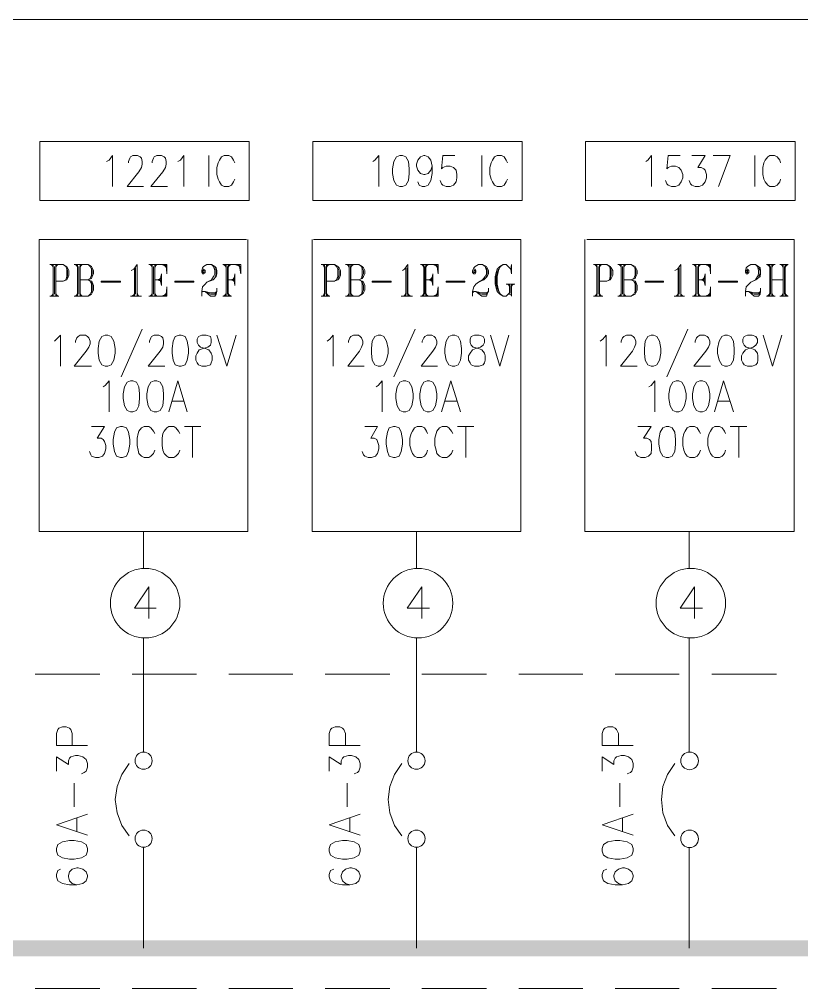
# Model space of a CAD drawing. Header units: inches. Extents: x 0.9 to 46, y 0.8 to 32.4.
# Drawn here: x 32.441 to 34.414, y 10.31 to 12.755 of the extents above; entities that cross this region are included whole.
import ezdxf

# ---------------------------------------------------------------- set-up
doc = ezdxf.new("R2010")
doc.units = ezdxf.units.IN
doc.header["$MEASUREMENT"] = 0
doc.layers.add('PDF_Geometry', color=7, linetype='Continuous')
doc.layers.add('PDF_Solid Fills', color=7, linetype='Continuous')

msp = doc.modelspace()

# ---------------------------------------------------------------- linework, layer by layer
at = {"layer": 'PDF_Geometry', "color": 8, "lineweight": 20, "true_color": 0x808080}
msp.add_lwpolyline([(41.7374, 12.7548), (2.7, 12.7548)], dxfattribs=at)
at = {"layer": 'PDF_Geometry', "lineweight": 9}
for points in [[(32.4928, 12.4464), (33.0211, 12.4464), (33.0211, 12.2981), (32.4928, 12.2981)], [(33.181, 12.4464), (33.7093, 12.4464), (33.7093, 12.2981), (33.181, 12.2981)], [(33.8695, 12.4464), (34.3979, 12.4464), (34.3979, 12.2981), (33.8695, 12.2981)], [(33.4011, 12.4114), (33.3928, 12.4081), (33.3861, 12.3965), (33.3826, 12.3781), (33.3826, 12.3664), (33.3861, 12.3481), (33.3928, 12.3364), (33.4011, 12.3331), (33.4078, 12.3331), (33.4161, 12.3364), (33.4228, 12.3481), (33.4244, 12.3664), (33.4244, 12.3781), (33.4228, 12.3965), (33.4161, 12.4081), (33.4078, 12.4114)], [(32.7994, 12.0831), (32.7962, 12.0981), (32.7994, 12.1131)], [(32.9028, 12.1164), (32.9061, 12.1164), (32.9061, 12.1215), (32.9028, 12.1215)], [(32.9844, 12.0831), (32.9828, 12.0981), (32.9844, 12.1131)], [(33.4844, 12.0831), (33.4812, 12.0981), (33.4844, 12.1131)], [(33.5878, 12.1164), (33.5911, 12.1164), (33.5911, 12.1215), (33.5878, 12.1215)], [(34.171, 12.0831), (34.1678, 12.0981), (34.171, 12.1131)], [(34.2744, 12.1164), (34.2777, 12.1164), (34.2777, 12.1215), (34.2744, 12.1215)], [(32.696, 12.0915), (32.6478, 12.0915), (32.6478, 12.0948), (32.696, 12.0948)], [(32.8811, 12.0915), (32.8329, 12.0915), (32.8329, 12.0948), (32.8811, 12.0948)], [(33.3794, 12.0915), (33.3309, 12.0915), (33.3309, 12.0948), (33.3794, 12.0948)], [(33.5645, 12.0915), (33.5176, 12.0915), (33.5176, 12.0948), (33.5645, 12.0948)], [(34.066, 12.0915), (34.0195, 12.0915), (34.0195, 12.0948), (34.066, 12.0948)], [(34.2527, 12.0915), (34.2045, 12.0915), (34.2045, 12.0948), (34.2527, 12.0948)], [(32.6577, 11.9581), (32.6494, 11.9548), (32.6427, 11.9431), (32.6395, 11.9248), (32.6395, 11.9131), (32.6427, 11.8948), (32.6494, 11.8831), (32.6577, 11.8798), (32.6644, 11.8798), (32.6727, 11.8831), (32.6794, 11.8948), (32.6826, 11.9131), (32.6826, 11.9248), (32.6794, 11.9431), (32.6727, 11.9548), (32.6644, 11.9581)], [(32.8444, 11.9581), (32.8345, 11.9548), (32.8294, 11.9431), (32.8262, 11.9248), (32.8262, 11.9131), (32.8294, 11.8948), (32.8345, 11.8831), (32.8444, 11.8798), (32.8495, 11.8798), (32.8594, 11.8831), (32.8645, 11.8948), (32.8677, 11.9131), (32.8677, 11.9248), (32.8645, 11.9431), (32.8594, 11.9548), (32.8495, 11.9581)], [(32.9012, 11.9581), (32.8929, 11.9548), (32.8894, 11.9481), (32.8894, 11.9398), (32.8929, 11.9331), (32.8977, 11.9281), (32.9095, 11.9248), (32.9193, 11.9214), (32.9245, 11.9131), (32.9276, 11.9064), (32.9276, 11.8948), (32.9245, 11.8881), (32.9229, 11.8831), (32.9126, 11.8798), (32.9012, 11.8798), (32.8929, 11.8831), (32.8894, 11.8881), (32.8862, 11.8948), (32.8862, 11.9064), (32.8894, 11.9131), (32.8945, 11.9214), (32.9044, 11.9248), (32.9162, 11.9281), (32.9229, 11.9331), (32.9245, 11.9398), (32.9245, 11.9481), (32.9229, 11.9548), (32.9126, 11.9581)], [(33.3459, 11.9581), (33.3376, 11.9548), (33.3309, 11.9431), (33.3293, 11.9248), (33.3293, 11.9131), (33.3309, 11.8948), (33.3376, 11.8831), (33.3459, 11.8798), (33.3526, 11.8798), (33.3609, 11.8831), (33.3676, 11.8948), (33.3711, 11.9131), (33.3711, 11.9248), (33.3676, 11.9431), (33.3609, 11.9548), (33.3526, 11.9581)], [(33.5326, 11.9581), (33.5243, 11.9548), (33.5176, 11.9431), (33.5144, 11.9248), (33.5144, 11.9131), (33.5176, 11.8948), (33.5243, 11.8831), (33.5326, 11.8798), (33.5393, 11.8798), (33.5476, 11.8831), (33.5543, 11.8948), (33.5562, 11.9131), (33.5562, 11.9248), (33.5543, 11.9431), (33.5476, 11.9548), (33.5393, 11.9581)], [(33.5894, 11.9581), (33.5811, 11.9548), (33.5779, 11.9481), (33.5779, 11.9398), (33.5811, 11.9331), (33.5862, 11.9281), (33.5993, 11.9248), (33.6079, 11.9214), (33.6143, 11.9131), (33.6162, 11.9064), (33.6162, 11.8948), (33.6143, 11.8881), (33.6111, 11.8831), (33.6012, 11.8798), (33.5894, 11.8798), (33.5811, 11.8831), (33.5779, 11.8881), (33.5744, 11.8948), (33.5744, 11.9064), (33.5779, 11.9131), (33.5843, 11.9214), (33.5929, 11.9248), (33.6044, 11.9281), (33.6111, 11.9331), (33.6143, 11.9398), (33.6143, 11.9481), (33.6111, 11.9548), (33.6012, 11.9581)], [(34.0345, 11.9581), (34.0262, 11.9548), (34.0195, 11.9431), (34.0179, 11.9248), (34.0179, 11.9131), (34.0195, 11.8948), (34.0262, 11.8831), (34.0345, 11.8798), (34.0412, 11.8798), (34.0494, 11.8831), (34.0561, 11.8948), (34.0593, 11.9131), (34.0593, 11.9248), (34.0561, 11.9431), (34.0494, 11.9548), (34.0412, 11.9581)], [(34.2211, 11.9581), (34.2128, 11.9548), (34.2061, 11.9431), (34.2026, 11.9248), (34.2026, 11.9131), (34.2061, 11.8948), (34.2128, 11.8831), (34.2211, 11.8798), (34.2278, 11.8798), (34.2361, 11.8831), (34.2428, 11.8948), (34.2444, 11.9131), (34.2444, 11.9248), (34.2428, 11.9431), (34.2361, 11.9548), (34.2278, 11.9581)], [(34.2776, 11.9581), (34.2693, 11.9548), (34.2661, 11.9481), (34.2661, 11.9398), (34.2693, 11.9331), (34.2744, 11.9281), (34.2878, 11.9248), (34.2961, 11.9214), (34.3028, 11.9131), (34.3044, 11.9064), (34.3044, 11.8948), (34.3028, 11.8881), (34.2993, 11.8831), (34.2894, 11.8798), (34.2776, 11.8798), (34.2693, 11.8831), (34.2661, 11.8881), (34.2626, 11.8948), (34.2626, 11.9064), (34.2661, 11.9131), (34.2728, 11.9214), (34.2811, 11.9248), (34.2926, 11.9281), (34.2993, 11.9331), (34.3028, 11.9398), (34.3028, 11.9481), (34.2993, 11.9548), (34.2894, 11.9581)], [(32.7212, 11.8431), (32.7126, 11.8398), (32.7062, 11.8281), (32.7027, 11.8098), (32.7027, 11.7981), (32.7062, 11.7798), (32.7126, 11.7681), (32.7212, 11.7648), (32.7276, 11.7648), (32.7362, 11.7681), (32.7426, 11.7798), (32.7445, 11.7981), (32.7445, 11.8098), (32.7426, 11.8281), (32.7362, 11.8398), (32.7276, 11.8431)], [(32.7812, 11.8431), (32.7726, 11.8398), (32.7662, 11.8281), (32.7627, 11.8098), (32.7627, 11.7981), (32.7662, 11.7798), (32.7726, 11.7681), (32.7812, 11.7648), (32.7876, 11.7648), (32.7962, 11.7681), (32.8026, 11.7798), (32.8045, 11.7981), (32.8045, 11.8098), (32.8026, 11.8281), (32.7962, 11.8398), (32.7876, 11.8431)], [(33.4094, 11.8431), (33.4011, 11.8398), (33.3944, 11.8281), (33.3909, 11.8098), (33.3909, 11.7981), (33.3944, 11.7798), (33.4011, 11.7681), (33.4094, 11.7648), (33.4161, 11.7648), (33.4244, 11.7681), (33.4311, 11.7798), (33.4343, 11.7981), (33.4343, 11.8098), (33.4311, 11.8281), (33.4244, 11.8398), (33.4161, 11.8431)], [(33.4694, 11.8431), (33.4611, 11.8398), (33.4544, 11.8281), (33.4509, 11.8098), (33.4509, 11.7981), (33.4544, 11.7798), (33.4611, 11.7681), (33.4694, 11.7648), (33.4761, 11.7648), (33.4844, 11.7681), (33.4911, 11.7798), (33.4943, 11.7981), (33.4943, 11.8098), (33.4911, 11.8281), (33.4844, 11.8398), (33.4761, 11.8431)], [(34.0976, 11.8431), (34.0893, 11.8398), (34.0826, 11.8281), (34.0794, 11.8098), (34.0794, 11.7981), (34.0826, 11.7798), (34.0893, 11.7681), (34.0976, 11.7648), (34.1043, 11.7648), (34.1126, 11.7681), (34.1193, 11.7798), (34.1228, 11.7981), (34.1228, 11.8098), (34.1193, 11.8281), (34.1126, 11.8398), (34.1043, 11.8431)], [(34.1576, 11.8431), (34.1493, 11.8398), (34.1426, 11.8281), (34.1394, 11.8098), (34.1394, 11.7981), (34.1426, 11.7798), (34.1493, 11.7681), (34.1576, 11.7648), (34.1643, 11.7648), (34.1726, 11.7681), (34.1793, 11.7798), (34.1828, 11.7981), (34.1828, 11.8098), (34.1793, 11.8281), (34.1726, 11.8398), (34.1643, 11.8431)], [(32.696, 11.7281), (32.6861, 11.7248), (32.681, 11.7131), (32.6778, 11.6948), (32.6778, 11.6831), (32.681, 11.6648), (32.6861, 11.6531), (32.696, 11.6498), (32.7011, 11.6498), (32.711, 11.6531), (32.7161, 11.6648), (32.7193, 11.6831), (32.7193, 11.6948), (32.7161, 11.7131), (32.711, 11.7248), (32.7011, 11.7281)], [(33.3845, 11.7281), (33.3743, 11.7248), (33.3695, 11.7131), (33.366, 11.6948), (33.366, 11.6831), (33.3695, 11.6648), (33.3743, 11.6531), (33.3845, 11.6498), (33.3893, 11.6498), (33.3995, 11.6531), (33.4043, 11.6648), (33.4078, 11.6831), (33.4078, 11.6948), (33.4043, 11.7131), (33.3995, 11.7248), (33.3893, 11.7281)], [(34.0727, 11.7281), (34.0644, 11.7248), (34.0577, 11.7131), (34.0542, 11.6948), (34.0542, 11.6831), (34.0577, 11.6648), (34.0644, 11.6531), (34.0727, 11.6498), (34.0794, 11.6498), (34.0877, 11.6531), (34.0944, 11.6648), (34.096, 11.6831), (34.096, 11.6948), (34.0944, 11.7131), (34.0877, 11.7248), (34.0794, 11.7281)], [(32.5346, 10.6565), (32.5378, 10.6465), (32.5496, 10.6398), (32.5677, 10.6365), (32.5796, 10.6365), (32.5977, 10.6398), (32.6095, 10.6465), (32.6127, 10.6565), (32.6127, 10.6631), (32.6095, 10.6731), (32.5977, 10.6798), (32.5796, 10.6831), (32.5677, 10.6831), (32.5496, 10.6798), (32.5378, 10.6731), (32.5346, 10.6631)], [(33.2228, 10.6565), (33.226, 10.6465), (33.2378, 10.6398), (33.256, 10.6365), (33.2678, 10.6365), (33.2859, 10.6398), (33.2977, 10.6465), (33.3009, 10.6565), (33.3009, 10.6631), (33.2977, 10.6731), (33.2859, 10.6798), (33.2678, 10.6831), (33.256, 10.6831), (33.2378, 10.6798), (33.226, 10.6731), (33.2228, 10.6631)], [(33.911, 10.6565), (33.9145, 10.6465), (33.926, 10.6398), (33.9445, 10.6365), (33.956, 10.6365), (33.9745, 10.6398), (33.986, 10.6465), (33.9895, 10.6565), (33.9895, 10.6631), (33.986, 10.6731), (33.9745, 10.6798), (33.956, 10.6831), (33.9445, 10.6831), (33.926, 10.6798), (33.9145, 10.6731), (33.911, 10.6631)]]:
    msp.add_lwpolyline(points, close=True, dxfattribs=at)
for points in [[(32.6612, 12.3965), (32.6676, 12.3998), (32.6759, 12.4114), (32.6759, 12.3331)], [(32.7161, 12.3931), (32.7161, 12.3965), (32.7193, 12.4048), (32.7212, 12.4081), (32.7276, 12.4114), (32.7394, 12.4114), (32.7461, 12.4081), (32.7493, 12.4048), (32.7512, 12.3965), (32.7512, 12.3898), (32.7493, 12.3815), (32.7426, 12.3698), (32.7126, 12.3331), (32.7544, 12.3331)], [(32.7761, 12.3931), (32.7761, 12.3965), (32.7793, 12.4048), (32.7812, 12.4081), (32.7876, 12.4114), (32.7994, 12.4114), (32.8061, 12.4081), (32.8093, 12.4048), (32.8112, 12.3965), (32.8112, 12.3898), (32.8093, 12.3815), (32.8026, 12.3698), (32.7726, 12.3331), (32.8144, 12.3331)], [(32.8412, 12.3965), (32.8479, 12.3998), (32.8562, 12.4114), (32.8562, 12.3331)], [(32.9193, 12.4114), (32.9193, 12.3331)], [(32.9844, 12.3931), (32.9809, 12.3998), (32.9761, 12.4081), (32.9694, 12.4114), (32.9576, 12.4114), (32.9509, 12.4081), (32.9461, 12.3998), (32.9426, 12.3931), (32.9394, 12.3815), (32.9394, 12.3631), (32.9426, 12.3514), (32.9461, 12.3448), (32.9509, 12.3364), (32.9576, 12.3331), (32.9694, 12.3331), (32.9761, 12.3364), (32.9809, 12.3448), (32.9844, 12.3514)], [(33.3328, 12.3965), (33.3376, 12.3998), (33.3478, 12.4114), (33.3478, 12.3331)], [(33.4828, 12.3848), (33.4793, 12.3748), (33.4726, 12.3664), (33.4643, 12.3631), (33.4611, 12.3631), (33.4528, 12.3664), (33.4461, 12.3748), (33.4426, 12.3848), (33.4426, 12.3898), (33.4461, 12.3998), (33.4528, 12.4081), (33.4611, 12.4114), (33.4643, 12.4114), (33.4726, 12.4081), (33.4793, 12.3998), (33.4828, 12.3848), (33.4828, 12.3664), (33.4793, 12.3481), (33.4726, 12.3364), (33.4643, 12.3331), (33.4576, 12.3331), (33.4493, 12.3364), (33.4461, 12.3448)], [(33.5393, 12.4114), (33.5093, 12.4114), (33.5061, 12.3781), (33.5093, 12.3815), (33.5176, 12.3848), (33.5278, 12.3848), (33.5361, 12.3815), (33.5428, 12.3748), (33.5444, 12.3631), (33.5444, 12.3548), (33.5428, 12.3448), (33.5361, 12.3364), (33.5278, 12.3331), (33.5176, 12.3331), (33.5093, 12.3364), (33.5061, 12.3398), (33.5026, 12.3481)], [(33.6079, 12.4114), (33.6079, 12.3331)], [(33.6726, 12.3931), (33.6695, 12.3998), (33.6643, 12.4081), (33.6576, 12.4114), (33.6462, 12.4114), (33.6395, 12.4081), (33.6344, 12.3998), (33.6312, 12.3931), (33.6277, 12.3815), (33.6277, 12.3631), (33.6312, 12.3514), (33.6344, 12.3448), (33.6395, 12.3364), (33.6462, 12.3331), (33.6576, 12.3331), (33.6643, 12.3364), (33.6695, 12.3448), (33.6726, 12.3514)], [(34.0211, 12.3965), (34.0262, 12.3998), (34.036, 12.4114), (34.036, 12.3331)], [(34.1078, 12.4114), (34.0778, 12.4114), (34.0743, 12.3781), (34.0778, 12.3815), (34.0861, 12.3848), (34.096, 12.3848), (34.1043, 12.3815), (34.111, 12.3748), (34.1145, 12.3631), (34.1145, 12.3548), (34.111, 12.3448), (34.1043, 12.3364), (34.096, 12.3331), (34.0861, 12.3331), (34.0778, 12.3364), (34.0743, 12.3398), (34.0711, 12.3481)], [(34.1378, 12.4114), (34.171, 12.4114), (34.1528, 12.3815), (34.1611, 12.3815), (34.1678, 12.3781), (34.171, 12.3748), (34.1745, 12.3631), (34.1745, 12.3548), (34.171, 12.3448), (34.1643, 12.3364), (34.156, 12.3331), (34.1461, 12.3331), (34.1378, 12.3364), (34.1343, 12.3398), (34.1311, 12.3481)], [(34.2045, 12.3331), (34.2345, 12.4114), (34.1911, 12.4114)], [(34.2961, 12.4114), (34.2961, 12.3331)], [(34.3612, 12.3931), (34.3593, 12.3998), (34.3526, 12.4081), (34.3462, 12.4114), (34.3344, 12.4114), (34.3293, 12.4081), (34.3226, 12.3998), (34.3194, 12.3931), (34.3162, 12.3815), (34.3162, 12.3631), (34.3194, 12.3514), (34.3226, 12.3448), (34.3293, 12.3364), (34.3344, 12.3331), (34.3462, 12.3331), (34.3526, 12.3364), (34.3593, 12.3448), (34.3612, 12.3514)], [(33.0144, 12.1998), (32.4912, 12.1998), (32.4912, 11.4631), (33.0176, 11.4631), (33.0176, 12.1998)], [(33.1794, 12.1998), (33.1794, 11.4631), (33.7061, 11.4631), (33.7061, 12.1998), (33.1829, 12.1998)], [(33.8676, 12.1998), (33.8676, 11.4631), (34.3959, 11.4631), (34.3959, 12.1998), (33.8727, 12.1998)], [(32.5177, 12.1365), (32.5512, 12.1365), (32.561, 12.1314), (32.5626, 12.1281), (32.5662, 12.1215), (32.5662, 12.1098), (32.5626, 12.1015), (32.561, 12.0981), (32.5512, 12.0948), (32.5327, 12.0948)], [(32.5212, 12.1365), (32.526, 12.1314)], [(32.5244, 12.1365), (32.526, 12.1281)], [(32.526, 12.1365), (32.526, 12.0564)], [(32.5295, 12.1314), (32.5295, 12.0614)], [(32.5327, 12.1365), (32.5327, 12.0564)], [(32.5346, 12.1365), (32.5327, 12.1281)], [(32.5378, 12.1365), (32.5327, 12.1314)], [(32.5512, 12.1365), (32.5579, 12.1314), (32.561, 12.1248), (32.561, 12.1065), (32.5579, 12.0981), (32.5512, 12.0948)], [(32.561, 12.1281), (32.5626, 12.1215), (32.5626, 12.1098), (32.561, 12.1015)], [(32.5796, 12.1365), (32.6143, 12.1365), (32.6226, 12.1314), (32.6245, 12.1281), (32.6277, 12.1215), (32.6277, 12.1131), (32.6245, 12.1065), (32.6226, 12.1015), (32.6143, 12.0981), (32.6226, 12.0948), (32.6245, 12.0915), (32.6277, 12.0831), (32.6277, 12.0715), (32.6245, 12.0648), (32.6226, 12.0614), (32.6143, 12.0564), (32.5796, 12.0564)], [(32.5827, 12.1365), (32.5878, 12.1314)], [(32.5859, 12.1365), (32.5878, 12.1281)], [(32.5878, 12.1365), (32.5878, 12.0564)], [(32.591, 12.1314), (32.591, 12.0614)], [(32.5945, 12.1365), (32.5945, 12.0564)], [(32.6143, 12.1365), (32.6194, 12.1314), (32.6226, 12.1248), (32.6226, 12.1098), (32.6194, 12.1015), (32.6143, 12.0981), (32.5945, 12.0981)], [(32.5961, 12.1365), (32.5945, 12.1281)], [(32.5993, 12.1365), (32.5945, 12.1314)], [(32.6226, 12.1281), (32.6245, 12.1215), (32.6245, 12.1131), (32.6226, 12.1065)], [(32.7378, 12.0564), (32.7378, 12.1365), (32.7295, 12.1248), (32.7228, 12.1215)], [(32.7311, 12.1281), (32.7311, 12.0564)], [(32.7343, 12.1281), (32.7343, 12.0614)], [(32.7678, 12.1365), (32.8128, 12.1365), (32.8128, 12.1131), (32.8112, 12.1365)], [(32.771, 12.1365), (32.7761, 12.1314)], [(32.7745, 12.1365), (32.7761, 12.1281)], [(32.7761, 12.1365), (32.7761, 12.0564)], [(32.7793, 12.1314), (32.7793, 12.0614)], [(32.7828, 12.1365), (32.7828, 12.0564)], [(32.786, 12.1365), (32.7828, 12.1281)], [(32.7876, 12.1365), (32.7828, 12.1314)], [(32.7994, 12.1365), (32.8128, 12.1314)], [(32.8045, 12.1365), (32.8128, 12.1281)], [(32.8077, 12.1365), (32.8128, 12.1248)], [(32.9028, 12.1248), (32.9059, 12.1248), (32.9095, 12.1215), (32.9095, 12.1164), (32.9059, 12.1131), (32.9028, 12.1131), (32.9012, 12.1164), (32.9012, 12.1215), (32.9028, 12.1281), (32.9059, 12.1314), (32.9142, 12.1365), (32.926, 12.1365), (32.9343, 12.1314), (32.9379, 12.1281), (32.9394, 12.1215), (32.9394, 12.1131), (32.9379, 12.1065), (32.9296, 12.0981), (32.9142, 12.0915), (32.9095, 12.0865), (32.9028, 12.0798), (32.9012, 12.0681), (32.9012, 12.0564)], [(32.926, 12.1365), (32.9312, 12.1314), (32.9343, 12.1215), (32.9343, 12.1131), (32.9312, 12.1065), (32.926, 12.0981), (32.9142, 12.0915)], [(32.9343, 12.1281), (32.9379, 12.1215), (32.9379, 12.1131), (32.9343, 12.1065)], [(32.9544, 12.1365), (32.9994, 12.1365), (32.9994, 12.1131), (32.9959, 12.1365)], [(32.956, 12.1365), (32.9627, 12.1314)], [(32.9595, 12.1365), (32.9627, 12.1281)], [(32.9627, 12.1365), (32.9627, 12.0564)], [(32.9659, 12.1314), (32.9659, 12.0614)], [(32.9678, 12.1365), (32.9678, 12.0564)], [(32.971, 12.1365), (32.9678, 12.1281)], [(32.9745, 12.1365), (32.9678, 12.1314)], [(32.9844, 12.1365), (32.9994, 12.1314)], [(32.9911, 12.1365), (32.9994, 12.1281)], [(32.9927, 12.1365), (32.9994, 12.1248)], [(33.2027, 12.1365), (33.2362, 12.1365), (33.2445, 12.1314), (33.2477, 12.1281), (33.2512, 12.1215), (33.2512, 12.1098), (33.2477, 12.1015), (33.2445, 12.0981), (33.2362, 12.0948), (33.2161, 12.0948)], [(33.2062, 12.1365), (33.211, 12.1314)], [(33.2078, 12.1365), (33.211, 12.1281)], [(33.211, 12.1365), (33.211, 12.0564)], [(33.2145, 12.1314), (33.2145, 12.0614)], [(33.2161, 12.1365), (33.2161, 12.0564)], [(33.2193, 12.1365), (33.2161, 12.1281)], [(33.2228, 12.1365), (33.2161, 12.1314)], [(33.2362, 12.1365), (33.241, 12.1314), (33.2445, 12.1248), (33.2445, 12.1065), (33.241, 12.0981), (33.2362, 12.0948)], [(33.2445, 12.1281), (33.2477, 12.1215), (33.2477, 12.1098), (33.2445, 12.1015)], [(33.2642, 12.1365), (33.2977, 12.1365), (33.306, 12.1314), (33.3092, 12.1281), (33.3127, 12.1215), (33.3127, 12.1131), (33.3092, 12.1065), (33.306, 12.1015), (33.2977, 12.0981), (33.306, 12.0948), (33.3092, 12.0915), (33.3127, 12.0831), (33.3127, 12.0715), (33.3092, 12.0648), (33.306, 12.0614), (33.2977, 12.0564), (33.2642, 12.0564)], [(33.2678, 12.1365), (33.2729, 12.1314)], [(33.2694, 12.1365), (33.2729, 12.1281)], [(33.2729, 12.1365), (33.2729, 12.0564)], [(33.2761, 12.1314), (33.2761, 12.0614)], [(33.2776, 12.1365), (33.2776, 12.0564)], [(33.2977, 12.1365), (33.3045, 12.1314), (33.306, 12.1248), (33.306, 12.1098), (33.3045, 12.1015), (33.2977, 12.0981), (33.2776, 12.0981)], [(33.2812, 12.1365), (33.2776, 12.1281)], [(33.2843, 12.1365), (33.2776, 12.1314)], [(33.306, 12.1281), (33.3092, 12.1215), (33.3092, 12.1131), (33.306, 12.1065)], [(33.4209, 12.0564), (33.4209, 12.1365), (33.4126, 12.1248), (33.4078, 12.1215)], [(33.4161, 12.1281), (33.4161, 12.0564)], [(33.4193, 12.1281), (33.4193, 12.0614)], [(33.4528, 12.1365), (33.4978, 12.1365), (33.4978, 12.1131), (33.4943, 12.1365)], [(33.456, 12.1365), (33.4611, 12.1314)], [(33.4576, 12.1365), (33.4611, 12.1281)], [(33.4611, 12.1365), (33.4611, 12.0564)], [(33.4643, 12.1314), (33.4643, 12.0614)], [(33.4662, 12.1365), (33.4662, 12.0564)], [(33.4694, 12.1365), (33.4662, 12.1281)], [(33.4726, 12.1365), (33.4662, 12.1314)], [(33.4844, 12.1365), (33.4978, 12.1314)], [(33.4895, 12.1365), (33.4978, 12.1281)], [(33.4927, 12.1365), (33.4978, 12.1248)], [(33.5878, 12.1248), (33.591, 12.1248), (33.5929, 12.1215), (33.5929, 12.1164), (33.591, 12.1131), (33.5878, 12.1131), (33.5843, 12.1164), (33.5843, 12.1215), (33.5878, 12.1281), (33.591, 12.1314), (33.5993, 12.1365), (33.6095, 12.1365), (33.6194, 12.1314), (33.621, 12.1281), (33.6245, 12.1215), (33.6245, 12.1131), (33.621, 12.1065), (33.6127, 12.0981), (33.5993, 12.0915), (33.5929, 12.0865), (33.5878, 12.0798), (33.5843, 12.0681), (33.5843, 12.0564)], [(33.6095, 12.1365), (33.6162, 12.1314), (33.6194, 12.1215), (33.6194, 12.1131), (33.6162, 12.1065), (33.6095, 12.0981), (33.5993, 12.0915)], [(33.6194, 12.1281), (33.621, 12.1215), (33.621, 12.1131), (33.6194, 12.1065)], [(33.6809, 12.1248), (33.6829, 12.1365), (33.6829, 12.1131), (33.6809, 12.1248), (33.6742, 12.1314), (33.6695, 12.1365), (33.6612, 12.1365), (33.6529, 12.1314), (33.6462, 12.1248), (33.6442, 12.1164), (33.6411, 12.1065), (33.6411, 12.0865), (33.6442, 12.0764), (33.6462, 12.0681), (33.6529, 12.0614), (33.6612, 12.0564), (33.6695, 12.0564), (33.6742, 12.0614), (33.6809, 12.0614), (33.6829, 12.0564), (33.6829, 12.0865)], [(33.6612, 12.1365), (33.6545, 12.1314), (33.6494, 12.1215), (33.6462, 12.1065), (33.6462, 12.0865), (33.6494, 12.0715), (33.6545, 12.0614), (33.6612, 12.0564)], [(33.8893, 12.1365), (33.9228, 12.1365), (33.9311, 12.1314), (33.9343, 12.1281), (33.9378, 12.1215), (33.9378, 12.1098), (33.9343, 12.1015), (33.9311, 12.0981), (33.9228, 12.0948), (33.9043, 12.0948)], [(33.8928, 12.1365), (33.8976, 12.1314)], [(33.896, 12.1365), (33.8976, 12.1281)], [(33.8976, 12.1365), (33.8976, 12.0564)], [(33.9011, 12.1314), (33.9011, 12.0614)], [(33.9043, 12.1365), (33.9043, 12.0564)], [(33.9062, 12.1365), (33.9043, 12.1281)], [(33.9094, 12.1365), (33.9043, 12.1314)], [(33.9228, 12.1365), (33.9295, 12.1314), (33.9311, 12.1248), (33.9311, 12.1065), (33.9295, 12.0981), (33.9228, 12.0948)], [(33.9311, 12.1281), (33.9343, 12.1215), (33.9343, 12.1098), (33.9311, 12.1015)], [(33.9512, 12.1365), (33.9844, 12.1365), (33.9943, 12.1314), (33.9962, 12.1281), (33.9994, 12.1215), (33.9994, 12.1131), (33.9962, 12.1065), (33.9943, 12.1015), (33.9844, 12.0981), (33.9943, 12.0948), (33.9962, 12.0915), (33.9994, 12.0831), (33.9994, 12.0715), (33.9962, 12.0648), (33.9943, 12.0614), (33.9844, 12.0564), (33.9512, 12.0564)], [(33.9544, 12.1365), (33.9595, 12.1314)], [(33.9576, 12.1365), (33.9595, 12.1281)], [(33.9595, 12.1365), (33.9595, 12.0564)], [(33.9627, 12.1314), (33.9627, 12.0614)], [(33.9662, 12.1365), (33.9662, 12.0564)], [(33.9844, 12.1365), (33.9911, 12.1314), (33.9943, 12.1248), (33.9943, 12.1098), (33.9911, 12.1015), (33.9844, 12.0981), (33.9662, 12.0981)], [(33.9678, 12.1365), (33.9662, 12.1281)], [(33.971, 12.1365), (33.9662, 12.1314)], [(33.9943, 12.1281), (33.9962, 12.1215), (33.9962, 12.1131), (33.9943, 12.1065)], [(34.1094, 12.0564), (34.1094, 12.1365), (34.1011, 12.1248), (34.0944, 12.1215)], [(34.1027, 12.1281), (34.1027, 12.0564)], [(34.1059, 12.1281), (34.1059, 12.0614)], [(34.1394, 12.1365), (34.1844, 12.1365), (34.1844, 12.1131), (34.1828, 12.1365)], [(34.1426, 12.1365), (34.1477, 12.1314)], [(34.1461, 12.1365), (34.1477, 12.1281)], [(34.1477, 12.1365), (34.1477, 12.0564)], [(34.1509, 12.1314), (34.1509, 12.0614)], [(34.1544, 12.1365), (34.1544, 12.0564)], [(34.156, 12.1365), (34.1544, 12.1281)], [(34.1595, 12.1365), (34.1544, 12.1314)], [(34.171, 12.1365), (34.1844, 12.1314)], [(34.1761, 12.1365), (34.1844, 12.1281)], [(34.1793, 12.1365), (34.1844, 12.1248)], [(34.2744, 12.1248), (34.2776, 12.1248), (34.2811, 12.1215), (34.2811, 12.1164), (34.2776, 12.1131), (34.2744, 12.1131), (34.2728, 12.1164), (34.2728, 12.1215), (34.2744, 12.1281), (34.2776, 12.1314), (34.2862, 12.1365), (34.2977, 12.1365), (34.306, 12.1314), (34.3095, 12.1281), (34.3111, 12.1215), (34.3111, 12.1131), (34.3095, 12.1065), (34.2993, 12.0981), (34.2862, 12.0915), (34.2811, 12.0865), (34.2744, 12.0798), (34.2728, 12.0681), (34.2728, 12.0564)], [(34.2977, 12.1365), (34.3028, 12.1314), (34.306, 12.1215), (34.306, 12.1131), (34.3028, 12.1065), (34.2977, 12.0981), (34.2862, 12.0915)], [(34.306, 12.1281), (34.3095, 12.1215), (34.3095, 12.1131), (34.306, 12.1065)], [(34.3261, 12.1365), (34.3478, 12.1365)], [(34.3277, 12.1365), (34.3344, 12.1314)], [(34.3312, 12.1365), (34.3344, 12.1281)], [(34.3344, 12.1365), (34.3344, 12.0564)], [(34.336, 12.1314), (34.336, 12.0614)], [(34.3395, 12.1365), (34.3395, 12.0564)], [(34.3427, 12.1365), (34.3395, 12.1281)], [(34.3443, 12.1365), (34.3395, 12.1314)], [(34.3593, 12.1365), (34.3809, 12.1365)], [(34.3628, 12.1365), (34.3675, 12.1314)], [(34.3644, 12.1365), (34.3675, 12.1281)], [(34.3675, 12.1365), (34.3675, 12.0564)], [(34.3711, 12.1314), (34.3711, 12.0614)], [(34.3727, 12.1365), (34.3727, 12.0564)], [(34.3762, 12.1365), (34.3727, 12.1281)], [(34.3794, 12.1365), (34.3727, 12.1314)], [(32.7994, 12.1065), (32.7943, 12.0981), (32.7994, 12.0915)], [(32.9844, 12.1065), (32.9793, 12.0981), (32.9844, 12.0915)], [(33.4844, 12.1065), (33.4777, 12.0981), (33.4844, 12.0915)], [(33.6494, 12.1248), (33.6462, 12.1164), (33.6442, 12.1065), (33.6442, 12.0865), (33.6462, 12.0764), (33.6494, 12.0681)], [(34.171, 12.1065), (34.1643, 12.0981), (34.171, 12.0915)], [(32.6143, 12.0981), (32.6194, 12.0948), (32.6226, 12.0865), (32.6226, 12.0681), (32.6194, 12.0614), (32.6143, 12.0564)], [(32.6226, 12.0915), (32.6245, 12.0831), (32.6245, 12.0715), (32.6226, 12.0648)], [(32.7678, 12.0564), (32.8128, 12.0564), (32.8128, 12.0798), (32.8112, 12.0564)], [(32.7828, 12.0981), (32.7994, 12.0981)], [(32.7994, 12.1015), (32.7876, 12.0981), (32.7994, 12.0948)], [(32.9678, 12.0981), (32.9844, 12.0981)], [(32.9844, 12.1015), (32.9745, 12.0981), (32.9844, 12.0948)], [(33.2977, 12.0981), (33.3045, 12.0948), (33.306, 12.0865), (33.306, 12.0681), (33.3045, 12.0614), (33.2977, 12.0564)], [(33.306, 12.0915), (33.3092, 12.0831), (33.3092, 12.0715), (33.306, 12.0648)], [(33.4528, 12.0564), (33.4978, 12.0564), (33.4978, 12.0798), (33.4943, 12.0564)], [(33.4662, 12.0981), (33.4844, 12.0981)], [(33.4844, 12.1015), (33.4726, 12.0981), (33.4844, 12.0948)], [(33.6695, 12.0865), (33.6911, 12.0865)], [(33.6726, 12.0865), (33.6777, 12.0831)], [(33.6777, 12.0865), (33.6777, 12.0648), (33.6742, 12.0614)], [(33.6742, 12.0865), (33.6777, 12.0798)], [(33.6809, 12.0831), (33.6809, 12.0648)], [(33.686, 12.0865), (33.6829, 12.0798)], [(33.6892, 12.0865), (33.6829, 12.0831)], [(33.9844, 12.0981), (33.9911, 12.0948), (33.9943, 12.0865), (33.9943, 12.0681), (33.9911, 12.0614), (33.9844, 12.0564)], [(33.9943, 12.0915), (33.9962, 12.0831), (33.9962, 12.0715), (33.9943, 12.0648)], [(34.1394, 12.0564), (34.1844, 12.0564), (34.1844, 12.0798), (34.1828, 12.0564)], [(34.1544, 12.0981), (34.171, 12.0981)], [(34.171, 12.1015), (34.1595, 12.0981), (34.171, 12.0948)], [(34.3395, 12.0981), (34.3675, 12.0981)], [(32.5177, 12.0564), (32.5409, 12.0564)], [(32.526, 12.0614), (32.5212, 12.0564)], [(32.526, 12.0648), (32.5244, 12.0564)], [(32.5327, 12.0648), (32.5346, 12.0564)], [(32.5327, 12.0614), (32.5378, 12.0564)], [(32.5878, 12.0614), (32.5827, 12.0564)], [(32.5878, 12.0648), (32.5859, 12.0564)], [(32.5945, 12.0648), (32.5961, 12.0564)], [(32.5945, 12.0614), (32.5993, 12.0564)], [(32.7212, 12.0564), (32.7493, 12.0564)], [(32.7311, 12.0614), (32.726, 12.0564)], [(32.7311, 12.0648), (32.7295, 12.0564)], [(32.7378, 12.0648), (32.741, 12.0564)], [(32.7378, 12.0614), (32.7426, 12.0564)], [(32.7761, 12.0614), (32.771, 12.0564)], [(32.7761, 12.0648), (32.7745, 12.0564)], [(32.7828, 12.0648), (32.786, 12.0564)], [(32.7828, 12.0614), (32.7876, 12.0564)], [(32.7994, 12.0564), (32.8128, 12.0614)], [(32.8045, 12.0564), (32.8128, 12.0648)], [(32.8077, 12.0564), (32.8128, 12.0681)], [(32.9012, 12.0648), (32.9028, 12.0681), (32.9095, 12.0681), (32.9229, 12.0648), (32.9343, 12.0648), (32.9394, 12.0681)], [(32.9394, 12.0764), (32.9394, 12.0681), (32.9379, 12.0614), (32.9343, 12.0564), (32.9229, 12.0564), (32.9095, 12.0681), (32.9229, 12.0614), (32.9343, 12.0614), (32.9379, 12.0648)], [(32.9544, 12.0564), (32.9761, 12.0564)], [(32.9627, 12.0614), (32.956, 12.0564)], [(32.9627, 12.0648), (32.9595, 12.0564)], [(32.9678, 12.0648), (32.971, 12.0564)], [(32.9678, 12.0614), (32.9745, 12.0564)], [(33.2027, 12.0564), (33.2244, 12.0564)], [(33.211, 12.0614), (33.2062, 12.0564)], [(33.211, 12.0648), (33.2078, 12.0564)], [(33.2161, 12.0648), (33.2193, 12.0564)], [(33.2161, 12.0614), (33.2228, 12.0564)], [(33.2729, 12.0614), (33.2678, 12.0564)], [(33.2729, 12.0648), (33.2694, 12.0564)], [(33.2776, 12.0648), (33.2812, 12.0564)], [(33.2776, 12.0614), (33.2843, 12.0564)], [(33.4043, 12.0564), (33.4327, 12.0564)], [(33.4161, 12.0614), (33.411, 12.0564)], [(33.4161, 12.0648), (33.4126, 12.0564)], [(33.4209, 12.0648), (33.4244, 12.0564)], [(33.4209, 12.0614), (33.4276, 12.0564)], [(33.4611, 12.0614), (33.456, 12.0564)], [(33.4611, 12.0648), (33.4576, 12.0564)], [(33.4662, 12.0648), (33.4694, 12.0564)], [(33.4662, 12.0614), (33.4726, 12.0564)], [(33.4844, 12.0564), (33.4978, 12.0614)], [(33.4895, 12.0564), (33.4978, 12.0648)], [(33.4927, 12.0564), (33.4978, 12.0681)], [(33.5843, 12.0648), (33.5878, 12.0681), (33.5929, 12.0681), (33.6079, 12.0648), (33.6194, 12.0648), (33.6245, 12.0681)], [(33.6245, 12.0764), (33.6245, 12.0681), (33.621, 12.0614), (33.6194, 12.0564), (33.6079, 12.0564), (33.5929, 12.0681), (33.6079, 12.0614), (33.6194, 12.0614), (33.621, 12.0648)], [(33.8893, 12.0564), (33.9126, 12.0564)], [(33.8976, 12.0614), (33.8928, 12.0564)], [(33.8976, 12.0648), (33.896, 12.0564)], [(33.9043, 12.0648), (33.9062, 12.0564)], [(33.9043, 12.0614), (33.9094, 12.0564)], [(33.9595, 12.0614), (33.9544, 12.0564)], [(33.9595, 12.0648), (33.9576, 12.0564)], [(33.9662, 12.0648), (33.9678, 12.0564)], [(33.9662, 12.0614), (33.971, 12.0564)], [(34.0928, 12.0564), (34.1193, 12.0564)], [(34.1027, 12.0614), (34.0976, 12.0564)], [(34.1027, 12.0648), (34.1011, 12.0564)], [(34.1094, 12.0648), (34.111, 12.0564)], [(34.1094, 12.0614), (34.1145, 12.0564)], [(34.1477, 12.0614), (34.1426, 12.0564)], [(34.1477, 12.0648), (34.1461, 12.0564)], [(34.1544, 12.0648), (34.156, 12.0564)], [(34.1544, 12.0614), (34.1595, 12.0564)], [(34.171, 12.0564), (34.1844, 12.0614)], [(34.1761, 12.0564), (34.1844, 12.0648)], [(34.1793, 12.0564), (34.1844, 12.0681)], [(34.2728, 12.0648), (34.2744, 12.0681), (34.2811, 12.0681), (34.2945, 12.0648), (34.306, 12.0648), (34.3111, 12.0681)], [(34.3111, 12.0764), (34.3111, 12.0681), (34.3095, 12.0614), (34.306, 12.0564), (34.2945, 12.0564), (34.2811, 12.0681), (34.2945, 12.0614), (34.306, 12.0614), (34.3095, 12.0648)], [(34.3261, 12.0564), (34.3478, 12.0564)], [(34.3344, 12.0614), (34.3277, 12.0564)], [(34.3344, 12.0648), (34.3312, 12.0564)], [(34.3395, 12.0648), (34.3427, 12.0564)], [(34.3395, 12.0614), (34.3443, 12.0564)], [(34.3593, 12.0564), (34.3809, 12.0564)], [(34.3675, 12.0614), (34.3628, 12.0564)], [(34.3675, 12.0648), (34.3644, 12.0564)], [(34.3727, 12.0648), (34.3762, 12.0564)], [(34.3727, 12.0614), (34.3794, 12.0564)], [(32.5295, 11.9431), (32.5346, 11.9481), (32.5445, 11.9581), (32.5445, 11.8798)], [(32.5827, 11.9398), (32.5827, 11.9431), (32.5859, 11.9515), (32.5894, 11.9548), (32.5945, 11.9581), (32.6076, 11.9581), (32.6127, 11.9548), (32.6159, 11.9515), (32.6194, 11.9431), (32.6194, 11.9364), (32.6159, 11.9281), (32.6095, 11.9181), (32.5796, 11.8798), (32.6226, 11.8798)], [(32.7512, 11.9731), (32.6976, 11.8531)], [(32.7694, 11.9398), (32.7694, 11.9431), (32.7726, 11.9515), (32.7745, 11.9548), (32.7812, 11.9581), (32.7927, 11.9581), (32.7994, 11.9548), (32.8026, 11.9515), (32.8045, 11.9431), (32.8045, 11.9364), (32.8026, 11.9281), (32.7962, 11.9181), (32.7662, 11.8798), (32.8077, 11.8798)], [(32.9394, 11.9581), (32.9643, 11.8798), (32.9876, 11.9581)], [(33.2177, 11.9431), (33.2244, 11.9481), (33.2327, 11.9581), (33.2327, 11.8798)], [(33.271, 11.9398), (33.271, 11.9431), (33.2745, 11.9515), (33.2776, 11.9548), (33.2843, 11.9581), (33.2962, 11.9581), (33.3009, 11.9548), (33.3045, 11.9515), (33.3076, 11.9431), (33.3076, 11.9364), (33.3045, 11.9281), (33.2993, 11.9181), (33.2694, 11.8798), (33.3112, 11.8798)], [(33.4394, 11.9731), (33.3861, 11.8531)], [(33.4576, 11.9398), (33.4576, 11.9431), (33.4611, 11.9515), (33.4643, 11.9548), (33.4694, 11.9581), (33.4812, 11.9581), (33.4876, 11.9548), (33.4911, 11.9515), (33.4943, 11.9431), (33.4943, 11.9364), (33.4911, 11.9281), (33.4844, 11.9181), (33.4544, 11.8798), (33.4962, 11.8798)], [(33.6293, 11.9581), (33.6529, 11.8798), (33.6762, 11.9581)], [(33.9062, 11.9431), (33.9126, 11.9481), (33.9212, 11.9581), (33.9212, 11.8798)], [(33.9595, 11.9398), (33.9595, 11.9431), (33.9627, 11.9515), (33.9662, 11.9548), (33.9726, 11.9581), (33.9844, 11.9581), (33.9895, 11.9548), (33.9927, 11.9515), (33.9962, 11.9431), (33.9962, 11.9364), (33.9927, 11.9281), (33.9879, 11.9181), (33.9576, 11.8798), (33.9994, 11.8798)], [(34.1276, 11.9731), (34.0743, 11.8531)], [(34.1461, 11.9398), (34.1461, 11.9431), (34.1493, 11.9515), (34.1528, 11.9548), (34.1576, 11.9581), (34.1694, 11.9581), (34.1761, 11.9548), (34.1793, 11.9515), (34.1828, 11.9431), (34.1828, 11.9364), (34.1793, 11.9281), (34.1726, 11.9181), (34.1426, 11.8798), (34.1844, 11.8798)], [(34.3178, 11.9581), (34.3411, 11.8798), (34.3644, 11.9581)], [(32.6526, 11.8281), (32.6577, 11.8314), (32.6676, 11.8431), (32.6676, 11.7648)], [(32.8179, 11.7648), (32.8412, 11.8431), (32.8645, 11.7648)], [(33.3411, 11.8281), (33.3459, 11.8314), (33.3561, 11.8431), (33.3561, 11.7648)], [(33.5061, 11.7648), (33.5294, 11.8431), (33.5543, 11.7648)], [(34.0293, 11.8281), (34.0345, 11.8314), (34.0443, 11.8431), (34.0443, 11.7648)], [(34.1943, 11.7648), (34.2176, 11.8431), (34.2428, 11.7648)], [(32.8262, 11.7915), (32.8562, 11.7915)], [(33.5144, 11.7915), (33.5444, 11.7915)], [(34.2026, 11.7915), (34.2326, 11.7915)], [(32.6226, 11.7281), (32.6561, 11.7281), (32.6376, 11.6981), (32.6478, 11.6981), (32.6526, 11.6948), (32.6561, 11.6898), (32.6593, 11.6798), (32.6593, 11.6715), (32.6561, 11.6598), (32.651, 11.6531), (32.6411, 11.6498), (32.6328, 11.6498), (32.6226, 11.6531), (32.621, 11.6565), (32.6178, 11.6648)], [(32.7828, 11.7098), (32.7793, 11.7164), (32.7726, 11.7248), (32.7678, 11.7281), (32.756, 11.7281), (32.7493, 11.7248), (32.7426, 11.7164), (32.741, 11.7098), (32.7378, 11.6981), (32.7378, 11.6798), (32.741, 11.6681), (32.7426, 11.6598), (32.7493, 11.6531), (32.756, 11.6498), (32.7678, 11.6498), (32.7726, 11.6531), (32.7793, 11.6598), (32.7828, 11.6681)], [(32.846, 11.7098), (32.8428, 11.7164), (32.8361, 11.7248), (32.831, 11.7281), (32.8179, 11.7281), (32.8128, 11.7248), (32.8061, 11.7164), (32.8026, 11.7098), (32.801, 11.6981), (32.801, 11.6798), (32.8026, 11.6681), (32.8061, 11.6598), (32.8128, 11.6531), (32.8179, 11.6498), (32.831, 11.6498), (32.8361, 11.6531), (32.8428, 11.6598), (32.846, 11.6681)], [(32.8578, 11.7281), (32.8992, 11.7281)], [(32.8779, 11.7281), (32.8779, 11.6498)], [(33.3127, 11.7281), (33.3443, 11.7281), (33.3277, 11.6981), (33.336, 11.6981), (33.3427, 11.6948), (33.3443, 11.6898), (33.3478, 11.6798), (33.3478, 11.6715), (33.3443, 11.6598), (33.3395, 11.6531), (33.3293, 11.6498), (33.321, 11.6498), (33.3127, 11.6531), (33.3092, 11.6565), (33.306, 11.6648)], [(33.471, 11.7098), (33.4678, 11.7164), (33.4627, 11.7248), (33.456, 11.7281), (33.4445, 11.7281), (33.4378, 11.7248), (33.4327, 11.7164), (33.4295, 11.7098), (33.426, 11.6981), (33.426, 11.6798), (33.4295, 11.6681), (33.4327, 11.6598), (33.4378, 11.6531), (33.4445, 11.6498), (33.456, 11.6498), (33.4627, 11.6531), (33.4678, 11.6598), (33.471, 11.6681)], [(33.5345, 11.7098), (33.531, 11.7164), (33.5243, 11.7248), (33.5195, 11.7281), (33.5077, 11.7281), (33.501, 11.7248), (33.4943, 11.7164), (33.4927, 11.7098), (33.4895, 11.6981), (33.4895, 11.6798), (33.4927, 11.6681), (33.4943, 11.6598), (33.501, 11.6531), (33.5077, 11.6498), (33.5195, 11.6498), (33.5243, 11.6531), (33.531, 11.6598), (33.5345, 11.6681)], [(33.546, 11.7281), (33.5878, 11.7281)], [(33.5677, 11.7281), (33.5677, 11.6498)], [(34.001, 11.7281), (34.0345, 11.7281), (34.0159, 11.6981), (34.0242, 11.6981), (34.0309, 11.6948), (34.0345, 11.6898), (34.036, 11.6798), (34.036, 11.6715), (34.0345, 11.6598), (34.0278, 11.6531), (34.0195, 11.6498), (34.0092, 11.6498), (34.001, 11.6531), (33.9978, 11.6565), (33.9943, 11.6648)], [(34.1595, 11.7098), (34.156, 11.7164), (34.1509, 11.7248), (34.1445, 11.7281), (34.1327, 11.7281), (34.126, 11.7248), (34.1209, 11.7164), (34.1177, 11.7098), (34.1145, 11.6981), (34.1145, 11.6798), (34.1177, 11.6681), (34.1209, 11.6598), (34.126, 11.6531), (34.1327, 11.6498), (34.1445, 11.6498), (34.1509, 11.6531), (34.156, 11.6598), (34.1595, 11.6681)], [(34.2227, 11.7098), (34.2195, 11.7164), (34.2144, 11.7248), (34.2077, 11.7281), (34.1959, 11.7281), (34.1895, 11.7248), (34.1844, 11.7164), (34.1809, 11.7098), (34.1777, 11.6981), (34.1777, 11.6798), (34.1809, 11.6681), (34.1844, 11.6598), (34.1895, 11.6531), (34.1959, 11.6498), (34.2077, 11.6498), (34.2144, 11.6531), (34.2195, 11.6598), (34.2227, 11.6681)], [(34.2345, 11.7281), (34.276, 11.7281)], [(34.2562, 11.7281), (34.2562, 11.6498)], [(32.7544, 11.3698), (32.7544, 11.4631)], [(33.4426, 11.3698), (33.4426, 11.4631)], [(34.1311, 11.3698), (34.1311, 11.4631)], [(32.7678, 11.2431), (32.7678, 11.3231), (32.7311, 11.2698), (32.786, 11.2698)], [(33.456, 11.2431), (33.456, 11.3231), (33.4193, 11.2698), (33.4761, 11.2698)], [(34.1445, 11.2431), (34.1445, 11.3231), (34.1078, 11.2698), (34.1643, 11.2698)], [(32.7544, 10.9065), (32.7544, 11.1948)], [(33.4426, 10.9065), (33.4426, 11.1948)], [(34.1311, 10.9065), (34.1311, 11.1948)], [(32.481, 11.1031), (32.6443, 11.1031)], [(32.726, 11.1031), (32.8878, 11.1031)], [(32.9694, 11.1031), (33.1312, 11.1031)], [(33.2129, 11.1031), (33.3759, 11.1031)], [(33.456, 11.1031), (33.6194, 11.1031)], [(33.701, 11.1031), (33.8628, 11.1031)], [(33.9445, 11.1031), (34.1059, 11.1031)], [(34.1876, 11.1031), (34.351, 11.1031)], [(32.6127, 10.9231), (32.5346, 10.9231), (32.5346, 10.9531), (32.5378, 10.9632), (32.5409, 10.9665), (32.5496, 10.9698), (32.5595, 10.9698), (32.5677, 10.9665), (32.5709, 10.9632), (32.5744, 10.9531), (32.5744, 10.9231)], [(33.3009, 10.9231), (33.2228, 10.9231), (33.2228, 10.9531), (33.226, 10.9632), (33.2295, 10.9665), (33.2378, 10.9698), (33.2493, 10.9698), (33.256, 10.9665), (33.2595, 10.9632), (33.2642, 10.9531), (33.2642, 10.9231)], [(33.9895, 10.9231), (33.911, 10.9231), (33.911, 10.9531), (33.9145, 10.9632), (33.9177, 10.9665), (33.926, 10.9698), (33.9378, 10.9698), (33.9445, 10.9665), (33.9477, 10.9632), (33.9528, 10.9531), (33.9528, 10.9231)], [(32.5346, 10.8581), (32.5346, 10.8948), (32.5646, 10.8748), (32.5646, 10.8848), (32.5677, 10.8915), (32.5709, 10.8948), (32.5827, 10.8981), (32.5894, 10.8981), (32.6009, 10.8948), (32.6095, 10.8881), (32.6127, 10.8781), (32.6127, 10.8681), (32.6095, 10.8581), (32.6044, 10.8548), (32.5977, 10.8515)], [(33.2228, 10.8581), (33.2228, 10.8948), (33.2528, 10.8748), (33.2528, 10.8848), (33.256, 10.8915), (33.2595, 10.8948), (33.271, 10.8981), (33.2792, 10.8981), (33.2895, 10.8948), (33.2977, 10.8881), (33.3009, 10.8781), (33.3009, 10.8681), (33.2977, 10.8581), (33.2942, 10.8548), (33.2859, 10.8515)], [(33.911, 10.8581), (33.911, 10.8948), (33.941, 10.8748), (33.941, 10.8848), (33.9445, 10.8915), (33.9477, 10.8948), (33.9595, 10.8981), (33.9678, 10.8981), (33.9777, 10.8948), (33.986, 10.8881), (33.9895, 10.8781), (33.9895, 10.8681), (33.986, 10.8581), (33.9828, 10.8548), (33.9745, 10.8515)], [(32.7177, 10.8781), (32.6995, 10.8498), (32.6877, 10.8198), (32.6826, 10.7865), (32.6877, 10.7531), (32.6995, 10.7215), (32.7177, 10.6948)], [(33.4059, 10.8781), (33.3877, 10.8498), (33.3759, 10.8198), (33.3711, 10.7865), (33.3759, 10.7531), (33.3877, 10.7215), (33.4059, 10.6948)], [(34.0944, 10.8781), (34.0759, 10.8498), (34.0644, 10.8198), (34.0609, 10.7865), (34.0644, 10.7531), (34.0759, 10.7215), (34.0944, 10.6948)], [(32.5796, 10.7681), (32.5796, 10.8281)], [(33.2678, 10.7681), (33.2678, 10.8281)], [(33.956, 10.7681), (33.956, 10.8281)], [(32.6127, 10.6965), (32.5346, 10.7231), (32.6127, 10.7498)], [(32.5859, 10.7065), (32.5859, 10.7398)], [(33.3009, 10.6965), (33.2228, 10.7231), (33.3009, 10.7498)], [(33.2745, 10.7065), (33.2745, 10.7398)], [(33.9895, 10.6965), (33.911, 10.7231), (33.9895, 10.7498)], [(33.9627, 10.7065), (33.9627, 10.7398)], [(32.7544, 10.6665), (32.7544, 10.4115)], [(33.4426, 10.6665), (33.4426, 10.4115)], [(34.1311, 10.6665), (34.1311, 10.4115)], [(32.5445, 10.6115), (32.5378, 10.6081), (32.5346, 10.5981), (32.5346, 10.5915), (32.5378, 10.5815), (32.5496, 10.5748), (32.5677, 10.5715), (32.5859, 10.5715), (32.6009, 10.5748), (32.6095, 10.5815), (32.6127, 10.5915), (32.6127, 10.5948), (32.6095, 10.6048), (32.6009, 10.6115), (32.5894, 10.6148), (32.5859, 10.6148), (32.5744, 10.6115), (32.5677, 10.6048), (32.5646, 10.5948), (32.5646, 10.5915), (32.5677, 10.5815), (32.5744, 10.5748), (32.5859, 10.5715)], [(33.2343, 10.6115), (33.226, 10.6081), (33.2228, 10.5981), (33.2228, 10.5915), (33.226, 10.5815), (33.2378, 10.5748), (33.256, 10.5715), (33.2745, 10.5715), (33.2895, 10.5748), (33.2977, 10.5815), (33.3009, 10.5915), (33.3009, 10.5948), (33.2977, 10.6048), (33.2895, 10.6115), (33.2792, 10.6148), (33.2745, 10.6148), (33.2642, 10.6115), (33.256, 10.6048), (33.2528, 10.5948), (33.2528, 10.5915), (33.256, 10.5815), (33.2642, 10.5748), (33.2745, 10.5715)], [(33.9228, 10.6115), (33.9145, 10.6081), (33.911, 10.5981), (33.911, 10.5915), (33.9145, 10.5815), (33.926, 10.5748), (33.9445, 10.5715), (33.9627, 10.5715), (33.9777, 10.5748), (33.986, 10.5815), (33.9895, 10.5915), (33.9895, 10.5948), (33.986, 10.6048), (33.9777, 10.6115), (33.9678, 10.6148), (33.9627, 10.6148), (33.9528, 10.6115), (33.9445, 10.6048), (33.941, 10.5948), (33.941, 10.5915), (33.9445, 10.5815), (33.9528, 10.5748), (33.9627, 10.5715)], [(32.6443, 10.3098), (32.481, 10.3098)], [(32.8878, 10.3098), (32.726, 10.3098)], [(33.1312, 10.3098), (32.9694, 10.3098)], [(33.3759, 10.3098), (33.2129, 10.3098)], [(33.6194, 10.3098), (33.456, 10.3098)], [(33.8628, 10.3098), (33.701, 10.3098)], [(34.1059, 10.3098), (33.9445, 10.3098)], [(34.351, 10.3098), (34.1876, 10.3098)]]:
    msp.add_lwpolyline(points, dxfattribs=at)
for centre, radius in [((32.7583, 11.2821), 0.0877), ((33.4468, 11.2821), 0.0877), ((34.135, 11.2821), 0.0877), ((32.7544, 10.8848), 0.0216), ((33.4428, 10.8847), 0.0217), ((34.1318, 10.8843), 0.0222), ((32.7544, 10.6882), 0.0216), ((33.4428, 10.6881), 0.0217), ((34.1318, 10.6877), 0.0222)]:
    msp.add_circle(centre, radius, dxfattribs=at)
at = {"layer": 'PDF_Solid Fills', "color": 8, "lineweight": 9, "true_color": 0x808080, "transparency": 33554559}
for points in [[(41.7843, 10.3915), (41.7843, 10.4315), (29.2378, 10.3915)], [(41.7843, 10.4315), (29.2378, 10.3915), (29.2378, 10.4315)]]:
    msp.add_solid(points, dxfattribs=at)

doc.saveas('drawing.dxf')
